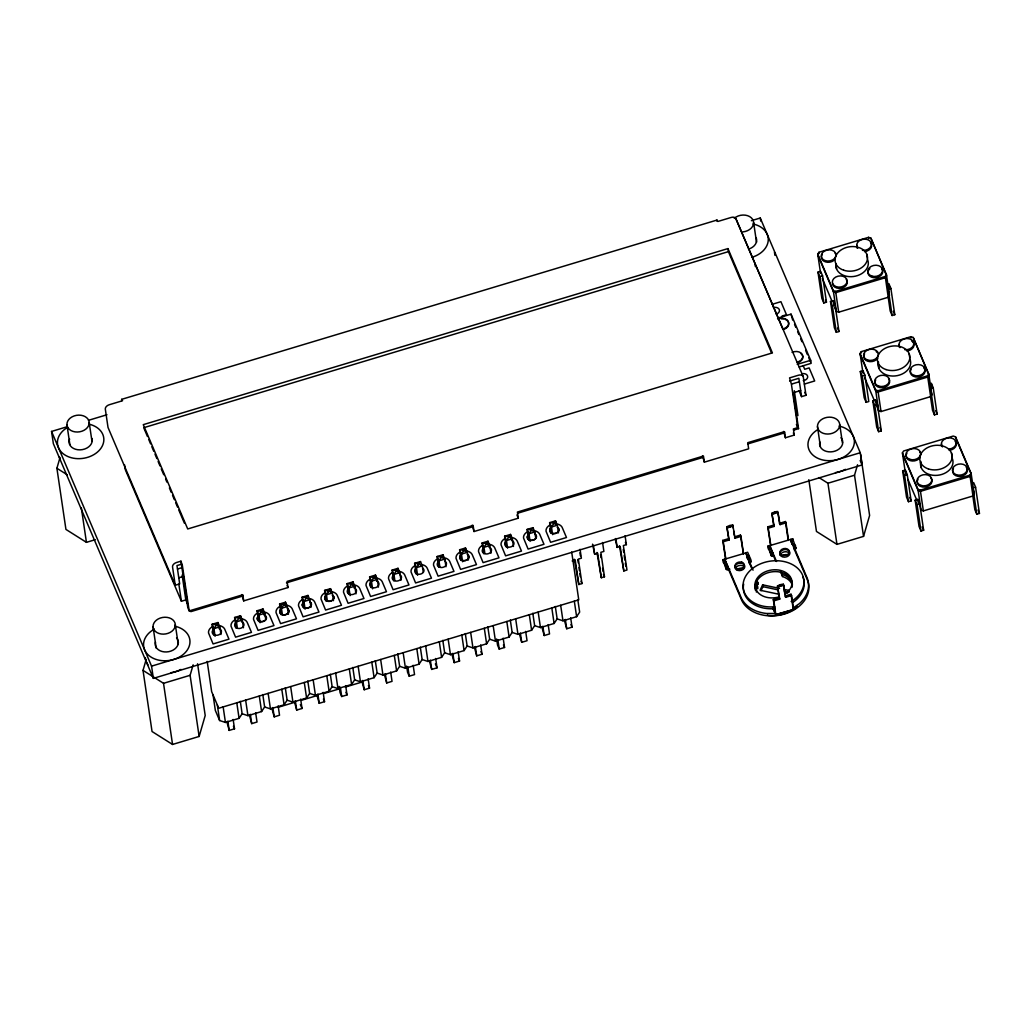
<?xml version="1.0" encoding="UTF-8"?>
<svg xmlns="http://www.w3.org/2000/svg" width="1031" height="1031" viewBox="0 0 1031 1031"><rect width="100%" height="100%" fill="white"/><g stroke="black" fill="none" stroke-linecap="round" stroke-linejoin="round"><path stroke-width="1.5" d="M95.29 539.677L86.436 542.345L65.932 529.418L56.898 468.267L59.94 457.803M197.565 663.784L205.208 715.514L199.138 736.456L172.551 744.459L152.047 731.52L143.025 670.382L146.054 659.904M199.138 736.456L190.104 675.305L193.145 664.84M808.82 479.699L816.462 531.442L836.966 544.381L863.54 536.378L854.519 475.227L857.547 464.762M863.54 536.378L869.61 515.436L860.589 454.284M220.956 634.529L219.822 626.848L217.979 622.531L213.945 628.614L215.079 636.295M265.727 619.438L264.825 613.303L262.982 608.973L258.949 615.069L260.083 622.737M310.962 607.427L309.828 599.746L307.985 595.428L303.952 601.511L305.086 609.192M333.464 600.648L332.33 592.967L330.487 588.649L326.453 594.732L327.355 600.88M378.454 587.09L377.333 579.422L375.49 575.092L371.456 581.188L372.591 588.856M423.238 572.012L422.336 565.864L420.493 561.547L416.46 567.63L417.594 575.311M468.461 559.988L467.327 552.307L465.497 547.989L461.463 554.085L462.597 561.753M490.962 553.209L489.828 545.541L487.998 541.211L483.964 547.306L484.866 553.441M535.746 538.13L534.831 531.983L533.001 527.666L528.967 533.749L530.102 541.43M755.336 590.119L756.226 588.224M755.955 586.381L757.579 586.729L756.767 588.469A18.21 13.635 -8.4 0 0 756.342 592.052M779.578 588.417L762.644 584.822L760.092 590.26L778.56 594.178M761.007 590.737L762.914 586.652L762.644 584.822M787.529 593.096L788.805 590.376L784.191 589.397M782.735 328.709L736.057 219.178A4.665 3.029 -23.1 0 0 731.185 217.451L717.885 221.459L716.97 220.067L121.658 399.345L121.645 400.531M716.97 220.067L716.957 221.253M213.056 694.946L215.35 710.475L219.629 720.527L225.441 722.447L239.089 718.336L242.13 713.748L240.3 701.325M242.13 713.748L247.943 715.669L261.59 711.558L264.632 706.97L262.802 694.546M264.632 706.97L270.444 708.89L284.092 704.792L287.134 700.191L285.303 687.767M287.134 700.191L292.946 702.124L306.594 698.013L309.635 693.412L307.805 680.988M309.635 693.412L315.447 695.345L329.095 691.234L332.137 686.646L330.307 674.21M332.137 686.646L337.949 688.566L351.597 684.455L354.638 679.867L352.795 667.444M354.638 679.867L360.45 681.787L374.098 677.676L377.14 673.088L375.297 660.665M377.14 673.088L382.952 675.009L396.6 670.91L399.641 666.31L397.798 653.886M399.641 666.31L405.454 668.243L419.101 664.132L422.143 659.531L420.3 647.107M422.143 659.531L427.955 661.464L441.603 657.353L444.645 652.765L442.802 640.341M444.645 652.765L450.457 654.685L464.105 650.574L467.146 645.986L465.303 633.562M467.146 645.986L472.958 647.906L486.606 643.808L489.648 639.207L487.805 626.784M489.648 639.207L495.46 641.14L509.108 637.029L512.149 632.428L510.306 620.005M512.149 632.428L517.962 634.361L531.609 630.25L534.651 625.662L532.808 613.226M534.651 625.662L540.463 627.583L554.111 623.471L557.152 618.884L555.309 606.46M557.152 618.884L562.965 620.804L576.613 616.693L579.654 612.105L577.811 599.681M820.586 273.408L817.738 254.116L818.949 252.286L868.553 237.336L870.886 238.109L886.441 274.62L889.508 295.407L888.297 297.25L838.693 312.187L836.36 311.414L834.826 307.831M817.738 254.116L833.293 290.626L835.613 291.399L885.229 276.463L886.441 274.62M862.921 372.758L860.073 353.478L861.285 351.635L910.901 336.699L913.221 337.472L928.776 373.982L931.856 394.77L930.632 396.613L881.028 411.549L878.696 410.776L878.141 409.475M860.073 353.478L875.628 389.989L877.948 390.762L927.565 375.825L928.776 373.982M905.257 472.121L902.409 452.841L903.62 450.998L953.237 436.061L955.557 436.835L971.112 473.345L974.192 494.133L972.968 495.975L923.364 510.912L921.031 510.139L920.477 508.837M902.409 452.841L917.964 489.351L920.296 490.125L969.9 475.175L971.112 473.345M755.478 589.294A18.661 13.97 -8.4 0 1 757.579 582.064L757.901 584.268A18.661 13.97 -8.4 0 0 755.813 590.273M792.839 608.174L799.463 603.547A34.706 25.994 -8.4 0 0 806.989 577.592L790.725 539.419L767.85 546.185L771.149 555.503A1.869 1.211 -23.1 0 0 773.095 556.186L771.923 553.441M751.393 220.686L760.259 218.018L860.266 452.725L862.071 464.955L153.361 678.372L53.354 443.665L51.55 431.435L66.938 426.795M88.498 420.313L106.966 414.746M727.95 248.587L143.27 424.656L187.719 528.967L772.399 352.898L727.95 248.587L728.402 251.641L771.6 353.014M728.402 251.641L143.721 427.71L147.472 436.525M817.983 272.12L820.637 271.321L822.583 275.883L826.462 302.173L823.808 302.972L821.862 298.41L817.983 272.12L819.929 276.682L823.808 302.972M819.929 276.682L822.583 275.883M772.051 304.351L780.918 301.683L786.473 314.726L782.039 316.053M830.483 301.464L833.138 300.665L835.084 305.228L838.963 331.518L836.309 332.317L834.363 327.755L830.483 301.464L832.429 306.027L836.309 332.317M777.554 318.192L791.022 314.133L810.688 360.296L811.139 363.35L799.18 366.959M832.429 306.027L835.084 305.228M889.405 286.94L888.941 283.847L890.887 288.422L888.232 289.221L888.954 294.106M885.229 276.463L890.178 310.95L892.111 315.512L894.779 314.713L890.887 288.422M797.234 364.343L810.688 360.296M799.051 390.736L801.564 396.626L805.997 395.298L803.291 376.959A4.665 3.029 -23.1 0 0 798.406 375.232L789.553 377.9L791.383 384.125L797.801 427.633L793.367 428.96L794.27 435.082L785.416 437.75L784.514 431.628L747.746 442.699L748.648 448.82L704.353 462.159L703.451 456.037L517.42 512.059L518.322 518.181L474.028 531.519L473.126 525.398L287.095 581.42L287.997 587.541L243.703 600.88L242.801 594.758L189.201 610.906L182.358 565.452L180.953 561.173L176.52 562.501A4.665 3.029 -23.1 0 0 172.538 566.895L175.244 585.247L179.678 583.907L176.971 565.568L181.585 564.176M789.63 381.07L798.857 378.287L801.564 396.626M177.487 569.022L182.1 567.63M791.679 384.06L799.373 381.754M804.36 384.073L814.696 380.967L809.142 367.925L804.708 369.266L803.213 365.734M860.318 371.482L862.973 370.683L864.919 375.245L868.798 401.536L866.143 402.335L864.197 397.773L860.318 371.482L862.264 376.044L866.143 402.335M178.775 577.798L183.389 576.406M792.968 392.837L800.662 390.517M862.264 376.044L864.919 375.245M124.583 464.891L125.267 469.556L181.392 601.253L185.812 599.913L182.139 575.053M872.819 400.814L875.474 400.015L877.42 404.577L881.299 430.881L878.644 431.68L876.698 427.118L872.819 400.814L874.765 405.389L878.644 431.68M874.765 405.389L877.42 404.577M931.972 387.849L931.289 383.21L933.235 387.772L930.568 388.571L931.856 394.77M190.812 611.654L243.252 595.866M286.45 582.85L473.074 526.648M517.807 513.18L702.897 457.442M747.63 443.974L784.643 432.827M793.909 430.043L798.535 428.651L793.251 392.901M307.985 595.428L302.109 597.194L303.694 607.942M420.493 561.547L414.617 563.313L416.202 574.061M487.998 541.211L482.121 542.989L483.707 553.724M533.001 527.666L527.125 529.431L528.71 540.18M930.478 396.548L932.514 410.299L934.46 414.874L937.115 414.075L933.235 387.772M153.361 678.372L151.557 666.142L860.266 452.725M143.025 670.382L163.529 683.308L190.104 675.305M818.962 477.572L827.945 483.23L854.519 475.227M572.166 560.967L575.208 560.052L578.816 584.513L581.974 583.559L578.352 559.098L581.381 558.183L580.066 549.291M592.541 544.162L594.668 554.188L597.709 553.273L601.318 577.734L604.475 576.78L600.854 552.332L603.882 551.417L602.568 542.512M615.275 538.917L617.169 547.409L620.211 546.494L623.819 570.955L626.964 570.014L623.355 545.554L626.384 544.639L625.07 535.733M902.653 470.845L905.308 470.046L907.254 474.608L911.133 500.898L908.479 501.697L906.533 497.135L902.653 470.845L904.599 475.407L908.479 501.697M904.599 475.407L907.254 474.608M725.644 559.266L722.705 540.424L728.621 538.646L726.868 526.828A8.093 5.258 -23.1 0 1 732.77 525.05L735.077 538.182L740.98 536.404L740.426 535.089L734.523 536.867L735.077 538.182M770.698 545.876L767.708 526.88L773.624 525.101L771.871 513.283A8.093 5.258 -23.1 0 1 777.774 511.505L780.08 524.624L785.983 522.846L785.429 521.544L779.526 523.323L780.08 524.624M725.798 558.854L723.272 541.739L729.175 539.96L726.868 526.828M770.801 545.309L768.275 528.181L774.178 526.403L771.871 513.283M915.154 500.177L917.809 499.378L919.755 503.94L923.634 530.23L920.979 531.042L919.033 526.467L915.154 500.177L917.1 504.739L920.979 531.042M729.871 569.202L728.092 569.743A1.869 1.211 -23.1 0 1 726.146 569.048L722.847 559.73L745.722 552.977L753.055 570.182M794.36 549.781A1.869 1.211 -23.1 0 0 795.945 548.028L792.659 538.71L790.893 539.252L794.179 548.569M917.1 504.739L919.755 503.94M973.625 482.572L975.571 487.135L972.916 487.934L974.192 494.133M726.146 569.048L725.785 566.612L727.551 566.071L724.625 559.202M748.815 559.665L750.581 559.137L747.655 552.268L745.89 552.796L749.176 562.114M771.149 555.503L770.788 553.054L772.554 552.526L769.629 545.644M793.818 546.121L795.584 545.579M278.228 707.266L294.995 702.214M301.104 700.384L317.87 695.332M323.966 693.489L339.212 688.901M345.308 687.071L362.087 682.019M226.859 721.829L229.204 730.399L234.527 728.801L233.148 719.483M249.36 715.05L251.706 723.62L257.028 722.022L255.649 712.705M271.862 708.271L274.207 716.854L279.53 715.243L278.151 705.926M294.363 701.505L296.709 710.075L302.031 708.477L300.652 699.147M316.865 694.726L319.21 703.297L324.533 701.699L323.154 692.381M339.135 686.401L340.05 692.613L341.712 696.518L347.035 694.92L345.656 685.602M361.868 681.169L364.214 689.739L369.536 688.141L368.157 678.823M384.37 674.403L386.715 682.973L392.038 681.362L390.659 672.044M406.639 666.065L407.554 672.276L409.217 676.194L414.539 674.596L413.16 665.279M429.373 660.845L431.718 669.415L437.041 667.817L435.662 658.5M451.874 654.066L454.22 662.637L459.542 661.039L458.164 651.721M474.363 647.288L476.722 655.858L482.044 654.26L480.665 644.942M496.646 638.962L497.561 645.174L499.223 649.092L504.546 647.481L503.167 638.163M519.366 633.743L521.725 642.313L527.047 640.715L525.668 631.397M541.868 626.964L544.226 635.534L549.549 633.936L548.17 624.618M564.369 620.185L566.728 628.755L572.05 627.157L570.671 617.84M972.813 495.911L974.849 509.662L976.795 514.224L979.45 513.425L975.571 487.135M772.928 607.568L775.299 613.149L773.302 599.565L779.204 597.787L777.464 586.008A7.501 4.871 -23.1 0 1 783.367 584.229L785.661 597.31L791.576 595.531L791.022 594.23L785.107 596.008L785.661 597.31M772.606 607.62L775.879 615.043L773.856 600.867L779.758 599.088L777.464 586.008M775.583 614.592L793.599 609.708L791.576 595.531M775.892 614.656L793.612 609.321M121.658 399.345L122.573 400.724L109.286 404.732A4.665 3.029 -23.1 0 0 105.317 409.127L108.023 427.465L175.244 585.247M775.492 613.509L766.51 613.471A34.706 25.994 -8.4 0 1 741.083 597.439L724.819 559.266M530.81 529.818L527.125 529.431L528.967 533.749L534.831 531.983L530.81 529.818L530.952 530.72M485.807 543.376L482.121 542.989L483.964 547.306L489.828 545.541L485.807 543.376L485.949 544.278M465.948 551.057L465.497 547.989L459.62 549.755L461.463 554.085L467.327 552.307L463.306 550.142L459.62 549.755L461.205 560.503M418.302 563.699L414.617 563.313L416.46 567.63L422.336 565.864L418.302 563.699L418.444 564.601M375.941 578.172L375.49 575.092L369.614 576.87L371.456 581.188L377.333 579.422L373.299 577.257L369.614 576.87L371.199 587.606M330.938 591.717L330.487 588.649L324.61 590.415L326.453 594.732L332.33 592.967L328.296 590.802L324.61 590.415L326.196 601.163M305.795 597.58L302.109 597.194L303.952 601.511L309.828 599.746L305.795 597.58L305.936 598.483M263.652 613.587L262.982 608.973L257.106 610.739L258.949 615.069L264.825 613.303L260.791 611.138L257.106 610.739L258.691 621.487M218.43 625.598L217.979 622.531L212.102 624.296L213.945 628.614L219.822 626.848L215.788 624.683L212.102 624.296L213.688 635.044M780.815 571.522L782.632 574.512A18.661 13.97 -8.4 0 1 791.756 582.18L792.311 584.551M780.531 572.295L782.954 576.716A18.661 13.97 -8.4 0 1 792.079 584.371L791.756 582.18M762.914 586.652L778.302 589.925M784.462 591.227L789.076 592.206L788.805 590.376M741.444 562.179A4.665 3.493 -8.4 0 1 743.944 566.612L743.338 567.437A4.665 3.493 -8.4 0 1 737.887 568.893A4.665 3.493 -8.4 0 1 735.064 565.362L735.374 564.46A4.665 3.493 -8.4 0 1 741.444 562.179L742.513 562.552M56.898 468.267L67.157 474.737M956.368 439.515L971.292 474.569L970.081 476.399L920.477 491.336L918.144 490.576L902.589 454.065M893.31 311.285L894.779 314.713M935.658 410.647L937.115 414.075M977.994 510.01L979.45 513.425M817.918 255.34L833.473 291.85L835.793 292.624L885.41 277.687L886.621 275.844L870.886 238.109M860.254 354.703L875.809 391.213L878.141 391.986L927.745 377.037L928.957 375.207L913.221 337.472M822.326 278.499L832.094 301.426M864.674 377.849L874.443 400.788M876.685 406.046L877.652 408.328M907.976 479.492L916.778 500.138M825.496 299.892L826.462 302.173M837.507 328.09L838.963 331.518M879.843 427.453L881.299 430.881M909.677 497.47L911.133 500.898M922.178 526.815L923.634 530.23M860.176 460.509L862.071 464.955M792.697 320.074L791.022 314.133M794.54 324.404L795.777 327.291M797.62 331.621L798.845 334.495M800.687 338.825L801.925 341.712M805.611 350.372L807.453 354.69M808.678 357.577L810.521 361.907M735.966 218.791L803.188 376.573M804.747 392.347L805.997 395.298M797.414 426.035L798.535 428.651M796.409 424.372L797.801 427.633M793.355 432.904L794.27 435.082M785.416 437.75L783.573 431.435M794.192 543.904L795.945 548.028M791.254 541.687L792.427 544.445M791.048 541.623L792.311 544.561M793.561 547.5L807.312 579.783A34.706 25.994 -8.4 0 1 784.694 613.961A34.706 25.994 -8.4 0 1 741.405 599.63L726.391 564.408M774.771 511.982L775.325 513.283M773.624 525.101L774.178 526.403M767.708 526.88L768.275 528.181M769.822 545.721L776.536 561.483M771.974 552.216L775.647 560.825M767.85 546.185L770.788 553.054M780.351 584.667L780.905 585.969M779.204 597.787L779.758 599.088M773.302 599.565L773.856 600.867M749.357 563.338A1.869 1.211 -23.1 0 0 750.942 561.586L748.016 554.717A1.869 1.211 -23.1 0 1 748.003 555.052M746.831 556.624L748.003 559.369M746.663 556.611L747.887 559.472M749.112 562.346L751.547 568.081M757.05 580.981L758.262 583.842M704.353 462.159L702.511 455.844M729.768 525.539L730.322 526.841M728.621 538.646L729.175 539.96M722.705 540.424L723.272 541.739M726.159 564.395L727.912 568.519L727.551 566.071M726.34 565.619L728.092 569.743M722.847 559.73L725.785 566.612M625.405 542.319L626.384 544.639M623.819 570.955L619.438 545.708M603.483 574.46L604.475 576.78M601.318 577.734L596.936 552.487M580.981 581.239L581.974 583.559M578.816 584.513L574.435 559.266M570.929 624.554L572.05 627.157M516.931 514.92L518.322 518.181M474.028 531.519L472.185 525.204M503.424 644.878L504.546 647.481M480.923 651.656L482.044 654.26M458.421 658.435L459.542 661.039M435.366 663.9L437.041 667.817M368.415 685.538L369.536 688.141M345.913 692.317L347.035 694.92M287.069 585.363L287.997 587.541M323.425 699.082L324.533 701.699M300.356 704.56L302.031 708.477M243.703 600.88L241.86 594.565M148.735 439.464L150.603 443.871M151.853 446.81L153.735 451.217M154.985 454.156L156.867 458.563M158.117 461.514L159.998 465.922M161.248 468.86L163.749 474.737M165.63 479.144L166.88 482.083M169.393 487.959L171.262 492.367M172.525 495.305L174.394 499.713M175.644 502.651L177.525 507.059M178.775 509.997L184.42 523.22M185.812 599.913L187.487 603.831L183.35 575.852M189.201 610.906L187.81 607.646L180.953 561.173M233.418 726.198L234.527 728.801M51.55 431.435L151.557 666.142M743.415 554.085L740.426 535.089M788.367 540.412L788.2 539.87M973.857 494.352L976.795 514.224M969.9 475.175L972.968 495.975M955.557 436.835L955.737 438.059M951.458 452.918L952.27 458.421A16.328 12.23 -8.4 0 1 937.45 475.317A16.328 12.23 -8.4 0 1 920.902 461.424M931.521 395.002L934.46 414.874M927.565 375.825L930.632 396.613M910.901 336.699L911.082 337.923M909.11 353.556L909.729 357.693M920.451 462.262L921.263 467.765M920.296 490.125L923.364 510.912M917.964 489.351L921.031 510.139M889.186 295.639L892.111 315.512M917.809 499.378L918.35 503.051M905.308 470.046L905.849 473.706M868.553 237.336L868.733 238.561M866.775 254.193L867.393 258.33M878.116 362.899L878.928 368.402M877.948 390.762L881.028 411.549M875.628 389.989L878.696 410.776M875.474 400.015L876.015 403.688M861.285 351.635L861.465 352.86M862.973 370.683L863.334 373.132M835.767 263.536L836.579 269.039M835.613 291.399L838.693 312.187M833.293 290.626L836.36 311.414M833.138 300.665L833.679 304.325M818.949 252.286L819.13 253.51M839.724 424.54A11.199 8.39 -8.4 0 1 823.434 433.394A11.199 8.39 -8.4 0 1 822.622 418.87A11.199 8.39 -8.4 0 1 839.724 424.54L842.43 442.879M827.945 483.23L836.966 544.381M817.467 426.666L820.392 446.539M774.461 252.183L774.925 255.314M794.282 390.71L797.955 415.583M760.259 218.018L760.71 221.072M753.609 222.425L756.535 242.298M754.95 263.511L755.401 266.565M792.659 538.71L793.019 541.159M785.983 522.846L788.509 539.973M785.429 521.544L788.019 539.033M791.022 594.23L793.019 607.813M777.993 512.974L779.526 523.323M782.039 574.396L782.361 576.587M783.367 584.229L784.887 594.539M772.554 552.526L772.915 554.962M757.579 586.729L757.849 588.572M750.581 559.137L750.942 561.586M740.98 536.404L743.506 553.518M732.77 525.05L733.209 528.001M733.647 530.965L734.304 535.398M623.278 549.343L623.729 552.397M624.18 555.464L624.85 560.039M625.302 563.106L625.753 566.161M615.855 538.517L617.169 547.409M600.545 554.588L600.996 557.642M602.581 568.352L603.032 571.406M593.353 545.283L594.668 554.188M579.938 552.784L580.401 555.864M577.824 559.833L578.275 562.9M578.945 567.488L579.396 570.543M579.847 573.597L580.298 576.651M571.69 552.023L578.752 599.836L218.727 708.245L211.664 691.685L207.192 661.412M574.319 601.163L576.613 616.693M558.467 532.885L557.333 525.204L555.503 520.887L549.626 522.653L551.211 533.401M555.954 523.954L555.503 520.887L551.469 526.983L552.603 534.651M565.349 619.438L566.728 628.755M560.671 605.274L562.965 620.804M551.817 607.942L554.111 623.471M542.847 626.217L544.226 635.534M538.169 612.053L540.463 627.583M529.315 614.721L531.609 630.25M513.464 546.443L512.33 538.762L510.5 534.445L504.623 536.21L506.208 546.958M511.17 539.045L510.5 534.445L506.466 540.528L507.6 548.208M520.346 632.995L521.725 642.313M515.668 618.832L517.962 634.361M506.814 621.5L509.108 637.029M497.844 639.774L499.223 649.092M493.166 625.598L495.46 641.14M484.312 628.266L486.606 643.808M463.306 550.142L463.447 551.044M475.343 646.54L476.722 655.858M470.664 632.377L472.958 647.906M461.811 635.044L464.105 650.574M445.959 566.766L444.825 559.086L442.995 554.768L437.118 556.534L438.703 567.282M443.446 557.835L442.995 554.768L438.961 560.851L439.863 566.998M452.841 653.319L454.22 662.637M448.163 639.156L450.457 654.685M439.309 641.823L441.603 657.353M430.339 660.098L431.718 669.415M425.661 645.934L427.955 661.464M416.808 648.602L419.101 664.132M400.956 580.311L399.835 572.643L397.992 568.326L392.115 570.091L393.7 580.84M398.662 572.927L397.992 568.326L393.958 574.409L394.86 580.556M407.838 666.877L409.217 676.194M403.16 652.713L405.454 668.243M394.306 655.381L396.6 670.91M373.299 577.257L373.441 578.159M385.336 673.655L386.715 682.973M380.658 659.479L382.952 675.009M371.804 662.147L374.098 677.676M355.953 593.869L354.832 586.188L352.989 581.871L347.112 583.636L348.697 594.384M353.44 584.938L352.989 581.871L348.955 587.966L350.089 595.634M362.835 680.421L364.214 689.739M358.157 666.258L360.45 681.787M349.303 668.926L351.597 684.455M328.296 590.802L328.438 591.704M340.346 687.2L341.712 696.518M335.655 673.037L337.949 688.566M326.801 675.705L329.095 691.234M317.844 693.979L319.21 703.297M313.153 679.816L315.447 695.345M304.3 682.483L306.594 698.013M288.461 614.192L287.327 606.524L285.484 602.194L279.607 603.973L281.192 614.721M285.935 605.274L285.484 602.194L281.45 608.29L282.352 614.437M295.343 700.758L296.709 710.075M290.652 686.582L292.946 702.124M281.798 689.249L284.092 704.792M260.791 611.138L260.933 612.04M272.841 707.524L274.207 716.854M268.15 693.36L270.444 708.89M259.296 696.028L261.59 711.558M243.458 627.75L242.324 620.069L240.481 615.752L234.604 617.517L236.189 628.266M240.932 618.819L240.481 615.752L236.447 621.848L237.349 627.982M250.34 714.303L251.706 723.62M245.649 700.139L247.943 715.669M236.795 702.807L239.089 718.336M215.788 624.683L215.93 625.585M227.838 721.081L229.204 730.399M223.147 706.918L225.441 722.447M217.335 704.985L219.629 720.527M178.866 584.152L181.392 601.253M175.309 624.618A11.199 8.39 -8.4 0 1 159.019 633.485A11.199 8.39 -8.4 0 1 158.207 618.961A11.199 8.39 -8.4 0 1 175.309 624.618L178.247 644.491M163.529 683.308L172.551 744.459M153.052 626.758L156.209 648.151M89.194 422.504A11.199 8.39 -8.4 0 1 72.905 431.37A11.199 8.39 -8.4 0 1 72.093 416.846A11.199 8.39 -8.4 0 1 89.194 422.504L91.901 440.856M81.346 507.858L86.436 542.345M66.925 424.643L69.863 444.516M734.265 218.314A11.199 8.39 -8.4 0 1 752.578 219.294A11.199 8.39 -8.4 0 1 742.939 231.885M800.855 353.44A7.23 5.413 -8.4 0 1 797.44 362.719M785.197 319.391A7.204 5.4 -8.4 0 1 788.702 324.585A7.204 5.4 -8.4 0 1 783.431 329.443M781.601 318.888A7.204 5.4 -8.4 0 1 783.457 318.953M792.092 352.409A7.23 5.413 -8.4 0 1 802.286 354.509A7.23 5.413 -8.4 0 1 797.35 362.1M777.928 319.223A7.204 5.4 -8.4 0 1 788.135 321.208A7.204 5.4 -8.4 0 1 783.341 328.825M839.144 426.099A23.326 17.463 -8.4 0 1 851 450.947A23.326 17.463 -8.4 0 1 815.469 457.017A23.326 17.463 -8.4 0 1 817.48 429.798M845.42 469.337A23.326 17.463 -8.4 0 1 835.471 472.61M181.005 669.415A23.326 17.463 -8.4 0 1 171.056 672.689M147.961 664.802A23.326 17.463 -8.4 0 1 145.384 657.623M840.974 437.763A11.663 8.738 -8.4 0 1 833.177 451.604A11.663 8.738 -8.4 0 1 819.851 441.899M753.03 223.985A23.326 17.463 -8.4 0 1 768.263 239.901A23.326 17.463 -8.4 0 1 751.999 257.286M756.123 237.646A11.663 8.738 -8.4 0 1 748.532 249.128M89.362 424.244A23.326 17.463 -8.4 0 1 100.033 449.464A23.326 17.463 -8.4 0 1 64.347 454.607A23.326 17.463 -8.4 0 1 67.608 427.375M773.443 307.612A4.665 3.493 -8.4 0 1 779.268 309.545A4.665 3.493 -8.4 0 1 776.227 314.133M801.667 373.853A4.665 3.493 -8.4 0 1 807.634 376.212A4.665 3.493 -8.4 0 1 803.252 380.607M60.301 459.968A23.326 17.463 -8.4 0 1 59.437 457.029M174.729 626.178A23.326 17.463 -8.4 0 1 186.315 651.373A23.326 17.463 -8.4 0 1 150.32 656.618A23.326 17.463 -8.4 0 1 154.328 629.155M91.991 438.497A11.663 8.738 -8.4 0 1 80.057 449.864A11.663 8.738 -8.4 0 1 69.593 439.077M176.559 637.841A11.663 8.738 -8.4 0 1 168.762 651.682A11.663 8.738 -8.4 0 1 155.436 641.991M256.951 613.406A8.39 6.289 -8.4 0 0 253.536 619.399L258.085 630.379L273.975 625.598L269.645 615.468A8.39 6.289 -8.4 0 0 263.176 611.899M346.957 586.304A8.39 6.289 -8.4 0 0 343.542 592.297L348.091 603.277L363.969 598.495L359.651 588.366A8.39 6.289 -8.4 0 0 353.182 584.796M234.449 620.185A8.39 6.289 -8.4 0 0 231.034 626.178L235.584 637.158L251.474 632.377L247.156 622.247A8.39 6.289 -8.4 0 0 240.674 618.677M549.471 525.32A8.39 6.289 -8.4 0 0 546.056 531.313L550.606 542.293L566.483 537.512L562.166 527.382A8.39 6.289 -8.4 0 0 557.784 524.148M391.96 572.759A8.39 6.289 -8.4 0 0 388.545 578.739L393.095 589.732L408.972 584.951L404.655 574.808A8.39 6.289 -8.4 0 0 398.185 571.238M369.459 579.538A8.39 6.289 -8.4 0 0 366.044 585.518L370.593 596.498L386.47 591.717L382.153 581.587A8.39 6.289 -8.4 0 0 375.684 578.017M281.373 605.725A8.39 6.289 -8.4 0 0 276.037 612.62L280.587 623.613L296.477 618.819L292.147 608.69A8.39 6.289 -8.4 0 0 285.677 605.12M481.967 545.657A8.39 6.289 -8.4 0 0 478.552 551.637L483.101 562.63L498.978 557.835L494.661 547.706A8.39 6.289 -8.4 0 0 488.179 544.136M301.954 599.862A8.39 6.289 -8.4 0 0 298.539 605.841L303.088 616.834L318.966 612.053L314.648 601.911A8.39 6.289 -8.4 0 0 310.267 598.689M414.462 565.98A8.39 6.289 -8.4 0 0 411.047 571.96L415.596 582.953L431.474 578.172L427.156 568.042A8.39 6.289 -8.4 0 0 420.687 564.46M459.465 552.423A8.39 6.289 -8.4 0 0 456.05 558.415L460.599 569.396L476.477 564.614L472.159 554.485A8.39 6.289 -8.4 0 0 465.677 550.915M324.456 593.083A8.39 6.289 -8.4 0 0 321.041 599.063L325.59 610.056L341.467 605.274L337.15 595.145A8.39 6.289 -8.4 0 0 332.768 591.91M504.468 538.878A8.39 6.289 -8.4 0 0 501.053 544.858L505.602 555.851L521.48 551.07L517.162 540.927A8.39 6.289 -8.4 0 0 510.68 537.357M436.964 559.202A8.39 6.289 -8.4 0 0 433.548 565.194L438.098 576.174L453.975 571.393L449.658 561.264A8.39 6.289 -8.4 0 0 445.276 558.029M526.97 532.099A8.39 6.289 -8.4 0 0 523.555 538.079L528.104 549.072L543.981 544.291L539.664 534.161A8.39 6.289 -8.4 0 0 533.182 530.578M211.948 626.964A8.39 6.289 -8.4 0 0 208.533 632.944L213.082 643.937L228.972 639.156L224.655 629.026A8.39 6.289 -8.4 0 0 220.26 625.791M534.999 534.122A4.665 3.493 -8.4 0 1 535.282 539.058A4.665 3.493 -8.4 0 1 528.723 539.69A4.665 3.493 -8.4 0 1 528.439 534.754M557.5 527.344A4.665 3.493 -8.4 0 1 557.784 532.28A4.665 3.493 -8.4 0 1 551.224 532.911A4.665 3.493 -8.4 0 1 550.941 527.975M287.481 608.664A4.665 3.493 -8.4 0 1 287.765 613.6A4.665 3.493 -8.4 0 1 281.205 614.231A4.665 3.493 -8.4 0 1 280.922 609.282M218.984 628.523A4.665 3.493 -8.4 0 1 219.332 634.581L218.25 635.019A4.665 3.493 -8.4 0 1 212.927 633.897A4.665 3.493 -8.4 0 1 213.417 629.619M309.983 601.885A4.665 3.493 -8.4 0 1 310.267 606.821A4.665 3.493 -8.4 0 1 303.707 607.452A4.665 3.493 -8.4 0 1 303.423 602.516M263.988 614.966A4.665 3.493 -8.4 0 1 265.753 619.863A4.665 3.493 -8.4 0 1 259.013 621.178A4.665 3.493 -8.4 0 1 258.42 616.061M332.485 595.106A4.665 3.493 -8.4 0 1 332.768 600.042A4.665 3.493 -8.4 0 1 326.208 600.673A4.665 3.493 -8.4 0 1 325.925 595.738M353.994 587.863A4.665 3.493 -8.4 0 1 355.759 592.761A4.665 3.493 -8.4 0 1 349.019 594.075A4.665 3.493 -8.4 0 1 348.426 588.959M467.494 554.446A4.665 3.493 -8.4 0 1 467.778 559.395A4.665 3.493 -8.4 0 1 461.218 560.013A4.665 3.493 -8.4 0 1 460.934 555.078M241.486 621.745A4.665 3.493 -8.4 0 1 243.252 626.629A4.665 3.493 -8.4 0 1 236.511 627.956A4.665 3.493 -8.4 0 1 235.919 622.84M511.505 540.437A4.665 3.493 -8.4 0 1 513.27 545.322A4.665 3.493 -8.4 0 1 506.53 546.649A4.665 3.493 -8.4 0 1 505.937 541.52M399.989 574.783A4.665 3.493 -8.4 0 1 400.273 579.718A4.665 3.493 -8.4 0 1 393.713 580.35A4.665 3.493 -8.4 0 1 393.43 575.401M489.003 547.203A4.665 3.493 -8.4 0 1 490.975 551.817A4.665 3.493 -8.4 0 1 484.712 553.711A4.665 3.493 -8.4 0 1 482.74 549.098M376.495 581.084A4.665 3.493 -8.4 0 1 378.261 585.982A4.665 3.493 -8.4 0 1 371.521 587.296A4.665 3.493 -8.4 0 1 370.928 582.18M422.491 568.004A4.665 3.493 -8.4 0 1 422.774 572.94A4.665 3.493 -8.4 0 1 416.215 573.571A4.665 3.493 -8.4 0 1 415.931 568.635M444.992 561.225A4.665 3.493 -8.4 0 1 445.276 566.161A4.665 3.493 -8.4 0 1 438.716 566.792A4.665 3.493 -8.4 0 1 438.433 561.856M264.877 615.533A4.511 3.377 -8.4 0 1 265.147 620.301A4.511 3.377 -8.4 0 1 258.807 620.907A4.511 3.377 -8.4 0 1 258.536 616.138M287.378 608.754A4.511 3.377 -8.4 0 1 287.649 613.522A4.511 3.377 -8.4 0 1 281.308 614.128A4.511 3.377 -8.4 0 1 281.038 609.36M309.88 601.975A4.511 3.377 -8.4 0 1 310.151 606.744A4.511 3.377 -8.4 0 1 303.81 607.362A4.511 3.377 -8.4 0 1 303.539 602.581M332.382 595.196A4.511 3.377 -8.4 0 1 332.652 599.978A4.511 3.377 -8.4 0 1 326.312 600.583A4.511 3.377 -8.4 0 1 326.041 595.802M467.391 554.549A4.511 3.377 -8.4 0 1 467.662 559.317A4.511 3.377 -8.4 0 1 461.321 559.923A4.511 3.377 -8.4 0 1 461.05 555.155M534.896 534.213A4.511 3.377 -8.4 0 1 535.166 538.994A4.511 3.377 -8.4 0 1 528.826 539.6A4.511 3.377 -8.4 0 1 528.555 534.818M557.397 527.434A4.511 3.377 -8.4 0 1 557.668 532.215A4.511 3.377 -8.4 0 1 551.327 532.821A4.511 3.377 -8.4 0 1 551.057 528.052M955.196 441.307A7.462 5.593 -8.4 0 1 949.242 450.302M941.509 445.431A7.462 5.593 -8.4 0 1 941.677 443.961M920.077 457.571A7.462 5.593 -8.4 0 1 910.051 460.586A7.462 5.593 -8.4 0 1 906.906 453.202M919.755 451.978A7.462 5.593 -8.4 0 1 920.915 454.671M942.476 446.9A7.462 5.593 -8.4 0 1 945.917 438.484A7.462 5.593 -8.4 0 1 955.995 441.822A7.462 5.593 -8.4 0 1 949.061 449.078M966.305 467.378A7.462 5.593 -8.4 0 1 960.351 476.386A7.462 5.593 -8.4 0 1 953.456 468.615M930.877 478.049A7.462 5.593 -8.4 0 1 924.91 487.057A7.462 5.593 -8.4 0 1 918.015 479.286M911.61 340.9A7.462 5.593 -8.4 0 1 913.556 346.841A7.462 5.593 -8.4 0 1 906.893 350.952M899.496 347.486A7.462 5.593 -8.4 0 1 899.341 344.599M877.729 358.208A7.462 5.593 -8.4 0 1 867.715 361.224A7.462 5.593 -8.4 0 1 864.571 353.852M876.182 351.571A7.462 5.593 -8.4 0 1 877.42 352.615M909.922 359.059A16.328 12.23 -8.4 0 1 895.114 375.954A16.328 12.23 -8.4 0 1 878.567 362.074M900.14 347.55A7.462 5.593 -8.4 0 1 904.187 338.915A7.462 5.593 -8.4 0 1 913.827 343.426A7.462 5.593 -8.4 0 1 904.793 349.715M923.969 368.028A7.462 5.593 -8.4 0 1 918.015 377.024A7.462 5.593 -8.4 0 1 911.12 369.253M888.529 378.699A7.462 5.593 -8.4 0 1 882.575 387.695A7.462 5.593 -8.4 0 1 875.68 379.924M870.525 242.581A7.462 5.593 -8.4 0 1 864.558 251.59M857.161 248.136A7.462 5.593 -8.4 0 1 857.006 245.236M835.394 258.845A7.462 5.593 -8.4 0 1 825.38 261.861A7.462 5.593 -8.4 0 1 822.235 254.489M835.084 253.252A7.462 5.593 -8.4 0 1 835.896 254.528M867.587 259.696A16.328 12.23 -8.4 0 1 853.475 276.514A16.328 12.23 -8.4 0 1 835.986 263.781M857.792 248.187A7.462 5.593 -8.4 0 1 861.852 239.553A7.462 5.593 -8.4 0 1 871.491 244.063A7.462 5.593 -8.4 0 1 862.444 250.353M881.634 268.666A7.462 5.593 -8.4 0 1 879.868 276.244A7.462 5.593 -8.4 0 1 869.88 276.218A7.462 5.593 -8.4 0 1 869.893 268.627M846.193 279.337A7.462 5.593 -8.4 0 1 842.147 287.958A7.462 5.593 -8.4 0 1 832.507 283.461M767.451 614.901A5 2.977 25.1 0 1 767.979 615.391A31.072 23.262 -8.4 0 0 797.478 606.512M724.252 562.978A1.869 1.211 -23.1 0 1 723.208 562.179M769.706 549.42A1.869 1.211 -23.1 0 1 768.211 548.634M774.771 606.769A30.608 22.927 -8.4 0 1 744.292 579.138A30.608 22.927 -8.4 0 1 791.228 563.97A30.608 22.927 -8.4 0 1 791.138 601.485M802.84 576.922A30.608 22.927 -8.4 0 1 792.684 602.516M775.041 608.612A30.608 22.927 -8.4 0 1 743.66 584.062M727.422 528.13A8.093 5.258 -23.1 0 1 733.337 526.351M772.425 514.585A8.093 5.258 -23.1 0 1 778.341 512.807M778.018 587.309A7.501 4.871 -23.1 0 1 783.921 585.531M736.894 569.769A4.665 3.493 -8.4 0 1 743.403 568.712M735.515 568.184A4.962 3.712 -8.4 0 1 743.905 566.38M782.155 555.967A4.665 3.493 -8.4 0 1 787.723 554.871M780.196 555.348A5.065 3.789 -8.4 0 1 781.214 553.467M782.155 552.706A5.065 3.789 -8.4 0 1 789.218 552.99M779.243 596.82A18.661 13.97 -8.4 0 1 755.001 583.726A18.661 13.97 -8.4 0 1 782.387 570.955A18.661 13.97 -8.4 0 1 784.926 594.165M791.924 587.425A18.661 13.97 -8.4 0 0 792.311 583.739L791.421 580.195A18.661 13.97 -8.4 0 0 768.791 572.476A18.661 13.97 -8.4 0 0 755.671 590.003M780.222 552.165L779.874 553.144A5.065 3.789 -8.4 0 0 786.769 556.766L787.916 556.199A5.065 3.789 -8.4 0 0 787.968 550.142A5.065 3.789 -8.4 0 0 780.222 552.165M789.192 552.461L788.779 553.338A4.665 3.493 -8.4 0 1 780.983 554.356A4.665 3.493 -8.4 0 1 783.663 548.621A4.665 3.493 -8.4 0 1 789.192 552.461M242.324 620.069L236.447 621.848L234.604 617.517L238.29 617.904L242.324 620.069M287.327 606.524L281.45 608.29L279.607 603.973L283.293 604.359L287.327 606.524M354.832 586.188L348.955 587.966L347.112 583.636L350.798 584.023L354.832 586.188M399.835 572.643L393.958 574.409L392.115 570.091L395.801 570.478L399.835 572.643M444.825 559.086L438.961 560.851L437.118 556.534L440.804 556.92L444.825 559.086M512.33 538.762L506.466 540.528L504.623 536.21L508.309 536.597L512.33 538.762M557.333 525.204L551.469 526.983L549.626 522.653L553.312 523.039L557.333 525.204M740.181 563.132L738.892 563.274A4.962 3.712 -8.4 0 0 735.438 568.816L736.16 569.576A4.962 3.712 -8.4 0 0 744.305 568.236A4.962 3.712 -8.4 0 0 740.181 563.132M928.428 468.95A16.328 12.23 -8.4 0 0 952.18 456.037A16.328 12.23 -8.4 0 0 927.243 447.776A16.328 12.23 -8.4 0 0 928.428 468.95M909.87 459.362A7.462 5.593 -8.4 0 0 920.735 453.447A7.462 5.593 -8.4 0 0 909.329 449.684A7.462 5.593 -8.4 0 0 909.87 459.362M956.42 474.763A7.462 5.593 -8.4 0 0 967.271 468.86A7.462 5.593 -8.4 0 0 955.879 465.084A7.462 5.593 -8.4 0 0 956.42 474.763M920.979 485.433A7.462 5.593 -8.4 0 0 931.844 479.531A7.462 5.593 -8.4 0 0 920.438 475.755A7.462 5.593 -8.4 0 0 920.979 485.433M886.093 369.601A16.328 12.23 -8.4 0 0 909.845 356.674A16.328 12.23 -8.4 0 0 884.907 348.414A16.328 12.23 -8.4 0 0 886.093 369.601M867.535 359.999A7.462 5.593 -8.4 0 0 878.386 354.097A7.462 5.593 -8.4 0 0 866.994 350.321A7.462 5.593 -8.4 0 0 867.535 359.999M914.085 375.413A7.462 5.593 -8.4 0 0 924.936 369.498A7.462 5.593 -8.4 0 0 913.543 365.721A7.462 5.593 -8.4 0 0 914.085 375.413M878.644 386.084A7.462 5.593 -8.4 0 0 889.508 380.168A7.462 5.593 -8.4 0 0 878.103 376.392A7.462 5.593 -8.4 0 0 878.644 386.084M843.745 270.238A16.328 12.23 -8.4 0 0 867.509 257.312A16.328 12.23 -8.4 0 0 842.572 249.051A16.328 12.23 -8.4 0 0 843.745 270.238M825.2 260.637A7.462 5.593 -8.4 0 0 836.051 254.734A7.462 5.593 -8.4 0 0 824.658 250.958A7.462 5.593 -8.4 0 0 825.2 260.637M871.736 276.05A7.462 5.593 -8.4 0 0 882.6 270.135A7.462 5.593 -8.4 0 0 871.195 266.372A7.462 5.593 -8.4 0 0 871.736 276.05M836.309 286.721A7.462 5.593 -8.4 0 0 847.16 280.806A7.462 5.593 -8.4 0 0 835.767 277.043A7.462 5.593 -8.4 0 0 836.309 286.721"/></g></svg>
